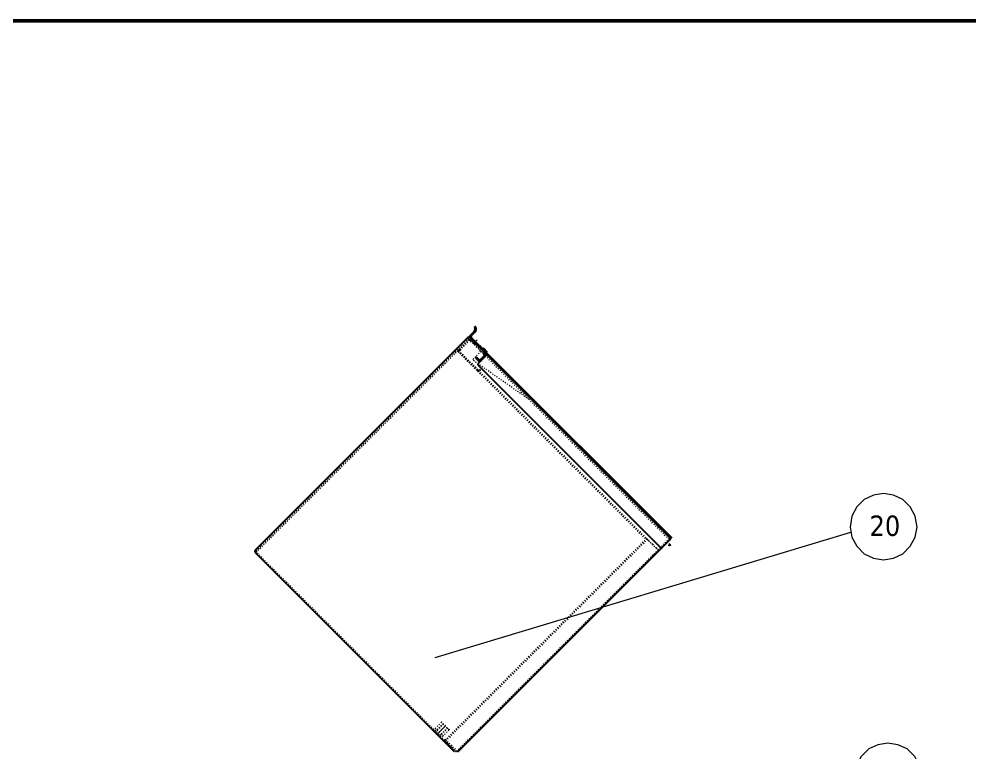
# Model space of a CAD drawing. Header units: millimetres. Extents: x 13152 to 84873, y -6229 to 22177.
# Drawn here: x 31046 to 32798, y 11682 to 13034 of the extents above; entities that cross this region are included whole.
import ezdxf

# ---------------------------------------------------------------- set-up
doc = ezdxf.new("R2010")
doc.units = ezdxf.units.MM
doc.header["$LTSCALE"] = 4
doc.linetypes.add('ACAD_ISO03W100', pattern=[1.18, 0.47, -0.71])
doc.linetypes.add('ACAD_ISO10W100', pattern=[18, 12, -3, 0, -3])
doc.layers.add('1', color=12, linetype='Continuous')
doc.layers.add('标注、文本', color=3, linetype='Continuous', lineweight=25)
doc.layers.add('铁心', color=3, linetype='Continuous', lineweight=0)
doc.styles.add('Tahoma$001', font='tahoma.ttf', dxfattribs={"height": 2.159784})

msp = doc.modelspace()

# ---------------------------------------------------------------- linework, layer by layer
at = {"layer": '1', "color": 0, "lineweight": 40, "const_width": 6.91}
msp.add_lwpolyline([(28650.99, 7583.67), (36228.84, 7583.67), (36228.84, 13030.25), (28650.99, 13030.25), (28650.99, 7583.67)], dxfattribs=at)
at = {"layer": '标注、文本'}
for p, q in [((31878.58, 12450.97), (31886, 12458.39)), ((31887.41, 12456.98), (31879.99, 12449.56)), ((31886.65, 12466.11), (31886.65, 12466.11)), ((31482.6, 12054.99), (31875.75, 12448.14)), ((32248.39, 12075.5), (31875.75, 12448.14)), ((31894.13, 12429.76), (31878.58, 12445.31)), ((31879.99, 12446.73), (31895.55, 12431.17)), ((31906.15, 12417.74), (31901.2, 12422.69)), ((31910.4, 12419.15), (31902.62, 12426.93)), ((31907.57, 12419.15), (31902.62, 12424.1)), ((31904.74, 12419.15), (32246.98, 12076.91)), ((31906.15, 12417.74), (32248.39, 12075.5)), ((31907.57, 12419.15), (32249.81, 12076.91)), ((31889.89, 12409.96), (31888.48, 12408.54)), ((31892.72, 12404.3), (31888.48, 12408.54)), ((31894.13, 12405.72), (31889.89, 12409.96)), ((31907.57, 12413.49), (31892.72, 12398.64)), ((31906.15, 12414.91), (31896.96, 12405.72)), ((31892.72, 12395.82), (32229.3, 12059.23)), ((31855.24, 11682.35), (32248.39, 12075.5)), ((31849.58, 11682.35), (31482.6, 12049.33)), ((31491.79, 12061.35), (31490.37, 12062.77)), ((31839.33, 11723), (31839.33, 11723.71)), ((31859.48, 11686.59), (31858.07, 11688))]:
    msp.add_line(p, q, dxfattribs=at)
at = {"layer": '标注、文本', "color": 2, "linetype": 'ACAD_ISO03W100', "lineweight": 18}
for p, q in [((31483.65, 12053.22), (31877.16, 12446.73)), ((31483.65, 12053.22), (31873.98, 12443.54)), ((31484.01, 12050.75), (31875.39, 12442.13)), ((31876.8, 12442.13), (31855.59, 12420.91)), ((31876.1, 12442.84), (31857.71, 12424.45)), ((31877.51, 12441.42), (31859.13, 12423.04)), ((31877.51, 12441.42), (31876.1, 12442.84)), ((32244.5, 12074.43), (31876.8, 12442.13)), ((31903.67, 12416.67), (31878.22, 12442.13)), ((31879.63, 12443.54), (31905.09, 12418.09)), ((31883.17, 12440.01), (31881.75, 12438.59)), ((31884.94, 12441.78), (31883.53, 12440.36)), ((31888.83, 12434.35), (31887.41, 12432.94)), ((31890.6, 12436.12), (31889.18, 12434.71)), ((31855.59, 12420.91), (32202.07, 12074.43)), ((31857.01, 12422.33), (32224.7, 12054.63)), ((31890.95, 12385.56), (31857.71, 12418.79)), ((31892.36, 12386.97), (31859.13, 12420.21)), ((31898.02, 12420.91), (31882.46, 12405.36)), ((31905.09, 12418.09), (31903.67, 12416.67)), ((31986.41, 12332.53), (31882.46, 12405.36)), ((31895.19, 12386.97), (31898.02, 12389.8)), ((31896.6, 12385.56), (31899.43, 12388.39)), ((31899.43, 12388.39), (31898.02, 12389.8)), ((32203.49, 12075.85), (31831.55, 11703.91)), ((32204.9, 12074.43), (31832.96, 11702.49)), ((31853.83, 11683.76), (32246.98, 12076.91)), ((32202.07, 12074.43), (32203.49, 12075.85)), ((32224.7, 12054.63), (32203.49, 12075.85)), ((32203.49, 12075.85), (32224.7, 12054.63)), ((32224.7, 12054.63), (32244.5, 12074.43)), ((31483.65, 12051.8), (31484.36, 12051.1)), ((31851, 11683.76), (31484.01, 12050.75)), ((32224.7, 12054.63), (31853.83, 11683.76)), ((32217.65, 12045.04), (32215.53, 12046.37)), ((31825.19, 11737.15), (31813.52, 11725.48)), ((31828.37, 11734.67), (31814.23, 11720.53)), ((31829.08, 11733.96), (31814.94, 11719.82)), ((31825.9, 11737.15), (31825.19, 11737.15)), ((31839.33, 11723), (31825.19, 11737.15)), ((31839.33, 11723.71), (31825.9, 11737.15)), ((31813.52, 11721.24), (31813.52, 11725.48)), ((31813.52, 11725.48), (31827.66, 11711.34)), ((31813.52, 11721.24), (31823.42, 11711.34)), ((31836.15, 11726.89), (31822.01, 11712.75)), ((31836.86, 11726.19), (31822.71, 11712.04)), ((31827.66, 11711.34), (31839.33, 11723)), ((31827.66, 11711.34), (31823.42, 11711.34)), ((31831.55, 11703.91), (31852.28, 11683.18)), ((31832.96, 11705.32), (31854.18, 11684.11))]:
    msp.add_line(p, q, dxfattribs=at)
at = {"layer": '标注、文本', "color": 1, "linetype": 'ACAD_ISO10W100', "lineweight": 18}
for p, q in [((31887.6, 12438.78), (31883.9, 12435.08)), ((31891.23, 12442.41), (31884.31, 12435.49)), ((31832.61, 11730.43), (31818.47, 11716.29))]:
    msp.add_line(p, q, dxfattribs=at)
at = {"layer": '标注、文本'}
for centre, radius, start, end in [((31882.47, 12461.93), 5, 315, 35.40593), ((31887.36, 12465.41), 1, 135, 215.40593), ((31887.36, 12465.41), 1, 35.40593, 135), ((31882.47, 12461.93), 7, 315, 35.40593), ((31881.4, 12448.14), 4, 135, 225), ((31881.4, 12448.14), 2, 135, 225), ((31896.96, 12432.59), 4, 225, 315), ((31896.96, 12432.59), 2, 225, 315), ((31904.03, 12425.51), 4, 135, 225), ((31904.03, 12425.51), 2, 135, 225), ((31904.74, 12416.32), 2, 315, 45), ((31904.74, 12416.32), 4, 315, 45), ((31895.55, 12407.13), 4, 225, 315), ((31895.55, 12407.13), 2, 225, 315), ((31894.13, 12397.23), 2, 135, 225), ((32245.34, 12067.25), 1, 238, 315), ((31485.42, 12052.16), 4, 135, 225), ((32230.72, 12060.65), 2, 225, 315), ((32245.34, 12067.25), 3.5, 238, 315)]:
    msp.add_arc(centre, radius, start, end, dxfattribs=at)
at = {"layer": '标注、文本', "color": 2, "linetype": 'ACAD_ISO03W100', "lineweight": 18}
for centre, radius, start, end in [((31876.8, 12440.71), 4, 45, 135), ((31876.8, 12440.71), 2, 45, 135), ((31860.54, 12421.62), 4, 135, 225), ((31860.54, 12421.62), 2, 135, 225), ((31893.78, 12388.39), 4, 225, 315), ((31893.78, 12388.39), 2, 225, 315), ((31484.36, 12052.51), 1, 135, 225), ((31485.42, 12052.16), 2, 135, 225), ((31852.41, 11685.17), 2, 225, 315)]:
    msp.add_arc(centre, radius, start, end, dxfattribs=at)
at = {"layer": '铁心', "lineweight": 13}
for points in [[(32701.95, 12097.14), (32698.64, 12117.02), (32689.61, 12134.19), (32675.75, 12148.04), (32658.58, 12155.57), (32640.21, 12158.88), (32621.54, 12155.57), (32604.67, 12148.04), (32590.82, 12134.19), (32581.48, 12117.02), (32578.47, 12097.14), (32581.48, 12078.47), (32590.82, 12061.6), (32604.67, 12047.75), (32621.54, 12039.92), (32640.21, 12036.9), (32658.58, 12039.92), (32675.75, 12047.75), (32689.61, 12061.6), (32698.64, 12078.47)], [(32710.14, 11637.03), (32706.82, 11656.91), (32697.79, 11674.08), (32683.93, 11687.93), (32666.77, 11695.46), (32648.39, 11698.77), (32629.72, 11695.46), (32612.85, 11687.93), (32599, 11674.08), (32589.66, 11656.91), (32586.65, 11637.03), (32589.66, 11618.36), (32599, 11601.49), (32612.85, 11587.64), (32629.72, 11579.81), (32648.39, 11576.79), (32666.77, 11579.81), (32683.93, 11587.64), (32697.79, 11601.49), (32706.82, 11618.36)]]:
    msp.add_lwpolyline(points, close=True, dxfattribs=at)
msp.add_lwpolyline([(31813.94, 11856.59), (32579.97, 12087.8), (32579.97, 12087.8)], dxfattribs=at)

# ---------------------------------------------------------------- texts
at = {"layer": '铁心', "lineweight": 13, "style": 'Tahoma$001'}
msp.add_text('20', height=37.589, dxfattribs=at).set_placement((32614.53, 12080.72))

doc.saveas('drawing.dxf')
